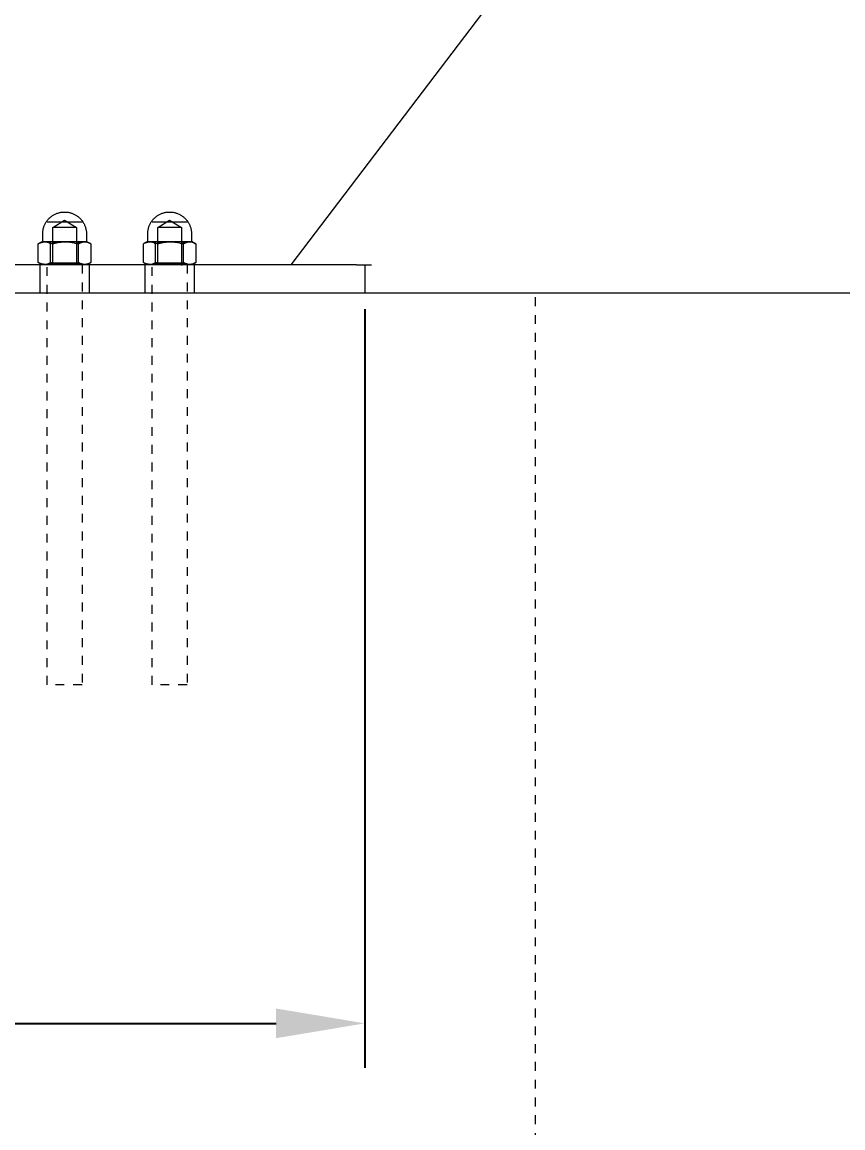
# Model space of a CAD drawing. Header units: inches. Extents: x -4 to 200, y 0 to 129.
# Drawn here: x 47.81 to 57.04, y 78.07 to 90.51 of the extents above; entities that cross this region are included whole.
import ezdxf

# ---------------------------------------------------------------- set-up
doc = ezdxf.new("R2010")
doc.units = ezdxf.units.IN
doc.linetypes.add('HIDDEN', pattern=[1.905, 1.27, -0.635])
for name, color, linetype, lineweight in [('ZANO_R', 7, 'Continuous', 0), ('ZANO_R_przerywana', 250, 'HIDDEN', 0), ('ZANO_W', 1, 'Continuous', 0)]:
    doc.layers.add(name, color=color, linetype=linetype, lineweight=lineweight)
doc.styles.get("Standard").update_dxf_attribs({"font": 'arial.ttf'})
doc.dimstyles.new('amerykanie', dxfattribs={"dimtxt": 50, "dimasz": 50, "dimexe": 0.5, "dimexo": 0.5, "dimgap": 1, "dimtad": 1, "dimdec": 0, "dimzin": 0, "dimlunit": 5, "dimtxsty": 'Standard', "dimcen": 0.09, "dimclrd": 1, "dimclre": 1, "dimclrt": 1, "dimazin": 0, "dimtfac": 1, "dimtdec": 0, "dimtmove": 0, "dimatfit": 3, "dimfxl": 1, "dimtzin": 0, "dimarcsym": 1})

# ---------------------------------------------------------------- blocks, each defined once
blk = doc.blocks.new('*D382')
at = {"layer": 'ZANO_W', "color": 1, "lineweight": -2}
for p, q in [((29.914, 87.279), (29.914, 78.747)), ((51.663, 87.279), (51.663, 78.747)), ((30.914, 79.247), (50.663, 79.247))]:
    blk.add_line(p, q, dxfattribs=at)
at = {"layer": 'ZANO_W', "color": 1}
for points in [[(30.914, 79.414), (30.914, 79.08), (29.914, 79.247)], [(50.663, 79.08), (50.663, 79.414), (51.663, 79.247)]]:
    blk.add_solid(points, dxfattribs=at)
at = {"layer": 'ZANO_W', "color": 1, "insert": (40.789, 80.588), "char_height": 1.625, "attachment_point": 5}
blk.add_mtext('21 3/4', dxfattribs=at)

msp = doc.modelspace()

# ---------------------------------------------------------------- linework, layer by layer
at = {"layer": 'ZANO_R'}
for p, q in [((67.43445, 109.608), (50.82976, 87.77894)), ((48.11062, 88.30033), (48.11666, 88.30617)), ((48.11666, 88.30617), (48.1229, 88.3118)), ((48.1229, 88.3118), (48.12932, 88.31722)), ((48.12932, 88.31722), (48.13593, 88.32241)), ((48.13593, 88.32241), (48.14271, 88.32737)), ((48.14271, 88.32737), (48.14966, 88.3321)), ((48.14966, 88.3321), (48.15676, 88.33659)), ((48.15676, 88.33659), (48.16402, 88.34083)), ((48.16402, 88.34083), (48.17141, 88.34482)), ((48.17141, 88.34482), (48.17894, 88.34856)), ((48.17894, 88.34856), (48.18659, 88.35204)), ((48.18659, 88.35204), (48.19435, 88.35526)), ((48.19435, 88.35526), (48.20222, 88.3582)), ((48.20222, 88.3582), (48.21019, 88.36088)), ((48.21019, 88.36088), (48.21824, 88.36329)), ((48.21824, 88.36329), (48.22637, 88.36542)), ((48.22637, 88.36542), (48.23456, 88.36727)), ((48.23456, 88.36727), (48.24282, 88.36884)), ((48.24282, 88.36884), (48.25112, 88.37012)), ((48.25112, 88.37012), (48.25947, 88.37112)), ((48.25947, 88.37112), (48.26784, 88.37184)), ((48.26784, 88.37184), (48.27623, 88.37227)), ((48.27623, 88.37227), (48.28463, 88.37241)), ((48.28463, 88.37241), (48.29304, 88.37227)), ((48.29304, 88.37227), (48.30143, 88.37184)), ((48.30143, 88.37184), (48.3098, 88.37112)), ((48.3098, 88.37112), (48.31815, 88.37012)), ((48.31815, 88.37012), (48.32645, 88.36884)), ((48.32645, 88.36884), (48.33471, 88.36727)), ((48.33471, 88.36727), (48.3429, 88.36542)), ((48.3429, 88.36542), (48.35103, 88.36329)), ((48.35103, 88.36329), (48.35908, 88.36088)), ((48.35908, 88.36088), (48.36705, 88.3582)), ((48.36705, 88.3582), (48.37492, 88.35526)), ((48.37492, 88.35526), (48.38268, 88.35204)), ((48.38268, 88.35204), (48.39033, 88.34856)), ((48.39033, 88.34856), (48.39786, 88.34482)), ((48.39786, 88.34482), (48.40525, 88.34083)), ((48.40525, 88.34083), (48.4125, 88.33659)), ((48.4125, 88.33659), (48.41961, 88.3321)), ((48.41961, 88.3321), (48.42656, 88.32737)), ((48.42656, 88.32737), (48.43334, 88.32241)), ((48.43334, 88.32241), (48.43995, 88.31722)), ((48.43995, 88.31722), (48.44637, 88.3118)), ((48.44637, 88.3118), (48.45261, 88.30617)), ((48.45261, 88.30617), (48.45865, 88.30033)), ((49.2919, 88.30033), (49.29794, 88.30617)), ((49.29794, 88.30617), (49.30418, 88.3118)), ((49.30418, 88.3118), (49.3106, 88.31722)), ((49.3106, 88.31722), (49.31721, 88.32241)), ((49.31721, 88.32241), (49.32399, 88.32737)), ((49.32399, 88.32737), (49.33094, 88.3321)), ((49.33094, 88.3321), (49.33804, 88.33659)), ((49.33804, 88.33659), (49.3453, 88.34083)), ((49.3453, 88.34083), (49.35269, 88.34482)), ((49.35269, 88.34482), (49.36022, 88.34856)), ((49.36022, 88.34856), (49.36787, 88.35204)), ((49.36787, 88.35204), (49.37563, 88.35526)), ((49.37563, 88.35526), (49.3835, 88.3582)), ((49.3835, 88.3582), (49.39147, 88.36088)), ((49.39147, 88.36088), (49.39952, 88.36329)), ((49.39952, 88.36329), (49.40765, 88.36542)), ((49.40765, 88.36542), (49.41584, 88.36727)), ((49.41584, 88.36727), (49.4241, 88.36884)), ((49.4241, 88.36884), (49.4324, 88.37012)), ((49.4324, 88.37012), (49.44075, 88.37112)), ((49.44075, 88.37112), (49.44912, 88.37184)), ((49.44912, 88.37184), (49.45751, 88.37227)), ((49.45751, 88.37227), (49.46591, 88.37241)), ((49.46591, 88.37241), (49.47432, 88.37227)), ((49.47432, 88.37227), (49.48271, 88.37184)), ((49.48271, 88.37184), (49.49108, 88.37112)), ((49.49108, 88.37112), (49.49943, 88.37012)), ((49.49943, 88.37012), (49.50773, 88.36884)), ((49.50773, 88.36884), (49.51598, 88.36727)), ((49.51598, 88.36727), (49.52418, 88.36542)), ((49.52418, 88.36542), (49.53231, 88.36329)), ((49.53231, 88.36329), (49.54036, 88.36088)), ((49.54036, 88.36088), (49.54833, 88.3582)), ((49.54833, 88.3582), (49.5562, 88.35526)), ((49.5562, 88.35526), (49.56396, 88.35204)), ((49.56396, 88.35204), (49.57161, 88.34856)), ((49.57161, 88.34856), (49.57914, 88.34482)), ((49.57914, 88.34482), (49.58653, 88.34083)), ((49.58653, 88.34083), (49.59378, 88.33659)), ((49.59378, 88.33659), (49.60089, 88.3321)), ((49.60089, 88.3321), (49.60784, 88.32737)), ((49.60784, 88.32737), (49.61462, 88.32241)), ((49.61462, 88.32241), (49.62123, 88.31722)), ((49.62123, 88.31722), (49.62765, 88.3118)), ((49.62765, 88.3118), (49.63389, 88.30617)), ((49.63389, 88.30617), (49.63993, 88.30033)), ((48.04368, 88.17638), (48.04553, 88.18458)), ((48.04553, 88.18458), (48.04766, 88.19271)), ((48.04766, 88.19271), (48.05007, 88.20076)), ((48.05007, 88.20076), (48.05274, 88.20873)), ((48.05274, 88.20873), (48.05569, 88.2166)), ((48.05569, 88.2166), (48.05891, 88.22436)), ((48.05891, 88.22436), (48.06239, 88.23201)), ((48.06239, 88.23201), (48.06613, 88.23954)), ((48.06613, 88.23954), (48.07012, 88.24693)), ((48.07012, 88.24693), (48.07436, 88.25418)), ((48.07436, 88.25418), (48.07885, 88.26129)), ((48.07885, 88.26129), (48.08358, 88.26824)), ((48.08358, 88.26824), (48.08854, 88.27502)), ((48.08776, 88.26106), (48.08775, 88.26106)), ((48.08775, 88.26106), (48.48148, 88.26106)), ((48.08779, 88.26106), (48.08776, 88.26106)), ((48.08854, 88.27502), (48.09373, 88.28162)), ((48.09373, 88.28162), (48.09915, 88.28805)), ((48.09915, 88.28805), (48.10478, 88.29429)), ((48.10478, 88.29429), (48.11062, 88.30033)), ((48.15076, 88.19916), (48.15076, 88.19916)), ((48.15076, 87.79932), (48.15076, 88.19916)), ((48.28998, 88.19916), (48.15076, 88.19916)), ((48.15083, 88.19921), (48.28463, 88.2796)), ((48.28463, 88.2796), (48.41843, 88.19921)), ((48.41851, 88.19916), (48.28998, 88.19916)), ((48.41851, 88.19916), (48.41851, 87.79932)), ((48.45865, 88.30033), (48.46449, 88.29429)), ((48.46449, 88.29429), (48.47012, 88.28805)), ((48.47012, 88.28805), (48.47554, 88.28162)), ((48.47554, 88.28162), (48.48073, 88.27502)), ((48.48073, 88.27502), (48.48569, 88.26824)), ((48.48569, 88.26824), (48.49042, 88.26129)), ((48.49042, 88.26129), (48.49491, 88.25418)), ((48.49491, 88.25418), (48.49915, 88.24693)), ((48.49915, 88.24693), (48.50314, 88.23954)), ((48.50314, 88.23954), (48.50688, 88.23201)), ((48.50688, 88.23201), (48.51036, 88.22436)), ((48.51036, 88.22436), (48.51358, 88.2166)), ((48.51358, 88.2166), (48.51652, 88.20873)), ((48.51652, 88.20873), (48.5192, 88.20076)), ((48.5192, 88.20076), (48.52161, 88.19271)), ((48.52161, 88.19271), (48.52374, 88.18458)), ((48.52374, 88.18458), (48.52559, 88.17638)), ((49.22496, 88.17638), (49.22681, 88.18458)), ((49.22681, 88.18458), (49.22894, 88.19271)), ((49.22894, 88.19271), (49.23135, 88.20076)), ((49.23135, 88.20076), (49.23402, 88.20873)), ((49.23402, 88.20873), (49.23697, 88.2166)), ((49.23697, 88.2166), (49.24019, 88.22436)), ((49.24019, 88.22436), (49.24367, 88.23201)), ((49.24367, 88.23201), (49.24741, 88.23954)), ((49.24741, 88.23954), (49.2514, 88.24693)), ((49.2514, 88.24693), (49.25564, 88.25418)), ((49.25564, 88.25418), (49.26013, 88.26129)), ((49.26013, 88.26129), (49.26486, 88.26824)), ((49.26486, 88.26824), (49.26982, 88.27502)), ((49.26904, 88.26106), (49.26903, 88.26106)), ((49.26903, 88.26106), (49.66276, 88.26106)), ((49.26907, 88.26106), (49.26904, 88.26106)), ((49.26982, 88.27502), (49.27501, 88.28162)), ((49.27501, 88.28162), (49.28043, 88.28805)), ((49.28043, 88.28805), (49.28606, 88.29429)), ((49.28606, 88.29429), (49.2919, 88.30033)), ((49.33204, 88.19916), (49.33204, 88.19916)), ((49.33204, 87.79932), (49.33204, 88.19916)), ((49.47126, 88.19916), (49.33204, 88.19916)), ((49.33211, 88.19921), (49.46591, 88.2796)), ((49.46591, 88.2796), (49.59971, 88.19921)), ((49.59979, 88.19916), (49.47126, 88.19916)), ((49.59979, 88.19916), (49.59979, 87.79932)), ((49.63993, 88.30033), (49.64577, 88.29429)), ((49.64577, 88.29429), (49.6514, 88.28805)), ((49.6514, 88.28805), (49.65682, 88.28162)), ((49.65682, 88.28162), (49.66201, 88.27502)), ((49.66201, 88.27502), (49.66697, 88.26824)), ((49.66697, 88.26824), (49.6717, 88.26129)), ((49.6717, 88.26129), (49.67619, 88.25418)), ((49.67619, 88.25418), (49.68043, 88.24693)), ((49.68043, 88.24693), (49.68442, 88.23954)), ((49.68442, 88.23954), (49.68816, 88.23201)), ((49.68816, 88.23201), (49.69164, 88.22436)), ((49.69164, 88.22436), (49.69486, 88.2166)), ((49.69486, 88.2166), (49.6978, 88.20873)), ((49.6978, 88.20873), (49.70048, 88.20076)), ((49.70048, 88.20076), (49.70289, 88.19271)), ((49.70289, 88.19271), (49.70502, 88.18458)), ((49.70502, 88.18458), (49.70687, 88.17638)), ((48.03853, 88.12631), (48.03868, 88.13472)), ((48.03853, 88.04244), (48.03853, 88.12631)), ((48.03868, 88.13472), (48.03911, 88.14311)), ((48.03911, 88.14311), (48.03982, 88.15148)), ((48.03982, 88.15148), (48.04083, 88.15982)), ((48.04083, 88.15982), (48.04211, 88.16813)), ((48.04211, 88.16813), (48.04368, 88.17638)), ((48.52559, 88.17638), (48.52716, 88.16813)), ((48.52716, 88.16813), (48.52844, 88.15982)), ((48.52844, 88.15982), (48.52944, 88.15148)), ((48.52944, 88.15148), (48.53016, 88.14311)), ((48.53016, 88.14311), (48.53059, 88.13472)), ((48.53059, 88.13472), (48.53073, 88.12631)), ((48.53073, 88.12631), (48.53073, 88.04244)), ((49.21981, 88.12631), (49.21996, 88.13472)), ((49.21981, 88.04244), (49.21981, 88.12631)), ((49.21996, 88.13472), (49.22039, 88.14311)), ((49.22039, 88.14311), (49.2211, 88.15148)), ((49.2211, 88.15148), (49.22211, 88.15982)), ((49.22211, 88.15982), (49.22339, 88.16813)), ((49.22339, 88.16813), (49.22496, 88.17638)), ((49.70687, 88.17638), (49.70844, 88.16813)), ((49.70844, 88.16813), (49.70972, 88.15982)), ((49.70972, 88.15982), (49.71072, 88.15148)), ((49.71072, 88.15148), (49.71144, 88.14311)), ((49.71144, 88.14311), (49.71187, 88.13472)), ((49.71187, 88.13472), (49.71201, 88.12631)), ((49.71201, 88.12631), (49.71201, 88.04244)), ((47.99553, 88.01857), (47.98933, 88.01486)), ((47.98933, 88.01486), (47.99415, 88.01759)), ((47.98933, 87.80463), (47.98933, 88.01486)), ((47.99415, 88.01759), (47.99905, 88.02016)), ((47.99553, 88.01857), (48.02869, 88.03772)), ((48.00149, 88.02201), (47.99776, 88.01984)), ((47.99905, 88.02016), (48.00404, 88.02256)), ((48.00528, 88.02405), (48.00149, 88.02201)), ((48.00404, 88.02256), (48.0091, 88.0248)), ((48.00915, 88.02595), (48.00528, 88.02405)), ((48.0091, 88.0248), (48.01424, 88.02686)), ((48.01308, 88.02772), (48.00915, 88.02595)), ((48.01707, 88.02936), (48.01308, 88.02772)), ((48.01424, 88.02686), (48.01944, 88.02876)), ((48.02111, 88.03085), (48.01707, 88.02936)), ((48.01944, 88.02876), (48.02471, 88.03047)), ((48.0252, 88.03221), (48.02111, 88.03085)), ((48.02471, 88.03047), (48.03002, 88.03201)), ((48.02934, 88.03342), (48.0252, 88.03221)), ((48.06599, 88.03772), (48.0287, 88.03772)), ((48.03351, 88.03449), (48.02934, 88.03342)), ((48.03002, 88.03201), (48.03539, 88.03337)), ((48.03772, 88.03542), (48.03351, 88.03449)), ((48.03429, 88.03778), (48.03445, 88.0378)), ((48.03445, 88.0378), (48.03461, 88.03782)), ((48.03461, 88.03782), (48.03476, 88.03785)), ((48.03476, 88.03785), (48.03492, 88.03788)), ((48.03492, 88.03788), (48.03508, 88.03792)), ((48.03508, 88.03792), (48.03523, 88.03796)), ((48.03523, 88.03796), (48.03539, 88.03801)), ((48.03539, 88.03801), (48.03554, 88.03807)), ((48.03539, 88.03337), (48.0408, 88.03456)), ((48.03554, 88.03807), (48.03569, 88.03813)), ((48.03569, 88.03813), (48.03584, 88.03819)), ((48.03584, 88.03819), (48.03598, 88.03826)), ((48.03598, 88.03826), (48.03612, 88.03834)), ((48.03612, 88.03834), (48.03626, 88.03842)), ((48.03626, 88.03842), (48.0364, 88.0385)), ((48.0364, 88.0385), (48.03653, 88.03859)), ((48.03653, 88.03859), (48.03666, 88.03869)), ((48.03666, 88.03869), (48.03679, 88.03879)), ((48.03679, 88.03879), (48.03692, 88.03889)), ((48.03692, 88.03889), (48.03704, 88.039)), ((48.03704, 88.039), (48.03715, 88.03911)), ((48.03715, 88.03911), (48.03727, 88.03922)), ((48.03727, 88.03922), (48.03737, 88.03934)), ((48.03737, 88.03934), (48.03748, 88.03946)), ((48.03748, 88.03946), (48.03758, 88.03959)), ((48.03758, 88.03959), (48.03767, 88.03972)), ((48.03767, 88.03972), (48.03777, 88.03985)), ((48.04196, 88.0362), (48.03772, 88.03542)), ((48.03777, 88.03985), (48.03785, 88.03999)), ((48.03785, 88.03999), (48.03793, 88.04013)), ((48.03793, 88.04013), (48.03801, 88.04027)), ((48.03801, 88.04027), (48.03808, 88.04042)), ((48.03808, 88.04042), (48.03815, 88.04056)), ((48.03815, 88.04056), (48.03821, 88.04071)), ((48.03821, 88.04071), (48.03827, 88.04086)), ((48.03827, 88.04086), (48.03832, 88.04101)), ((48.03832, 88.04101), (48.03836, 88.04117)), ((48.03836, 88.04117), (48.0384, 88.04133)), ((48.0384, 88.04133), (48.03844, 88.04148)), ((48.03844, 88.04148), (48.03847, 88.04164)), ((48.03847, 88.04164), (48.03849, 88.0418)), ((48.03849, 88.0418), (48.03851, 88.04196)), ((48.03851, 88.04196), (48.03853, 88.04212)), ((48.03853, 88.04228), (48.03853, 88.04244)), ((48.03853, 88.04212), (48.03853, 88.04228)), ((48.0408, 88.03456), (48.04624, 88.03556)), ((48.04622, 88.03684), (48.04196, 88.0362)), ((48.05051, 88.03732), (48.04622, 88.03684)), ((48.04624, 88.03556), (48.05172, 88.03637)), ((48.0548, 88.03766), (48.05051, 88.03732)), ((48.05172, 88.03637), (48.05722, 88.03701)), ((48.05722, 88.03701), (48.06274, 88.03745)), ((48.06243, 88.03762), (48.06064, 88.03768)), ((48.06274, 88.03745), (48.06827, 88.03772)), ((48.06775, 88.03709), (48.06323, 88.03758)), ((48.07225, 88.03645), (48.06775, 88.03709)), ((48.06827, 88.03772), (48.0738, 88.03745)), ((48.28908, 88.03772), (48.07034, 88.03772)), ((48.07673, 88.03565), (48.07225, 88.03645)), ((48.0738, 88.03745), (48.07931, 88.037)), ((48.08117, 88.03471), (48.07673, 88.03565)), ((48.07931, 88.037), (48.08481, 88.03637)), ((48.08559, 88.03362), (48.08117, 88.03471)), ((48.08481, 88.03637), (48.09029, 88.03555)), ((48.08996, 88.03238), (48.08559, 88.03362)), ((48.09429, 88.031), (48.08996, 88.03238)), ((48.09029, 88.03555), (48.09574, 88.03456)), ((48.09857, 88.02946), (48.09429, 88.031)), ((48.09574, 88.03456), (48.10114, 88.03337)), ((48.1028, 88.02779), (48.09857, 88.02946)), ((48.10114, 88.03337), (48.10651, 88.03201)), ((48.10697, 88.02598), (48.1028, 88.02779)), ((48.10651, 88.03201), (48.11183, 88.03047)), ((48.11107, 88.02402), (48.10697, 88.02598)), ((48.11511, 88.02193), (48.11107, 88.02402)), ((48.11183, 88.03047), (48.11709, 88.02876)), ((48.11907, 88.0197), (48.11511, 88.02193)), ((48.11709, 88.02876), (48.12229, 88.02686)), ((48.12296, 88.01735), (48.11907, 88.0197)), ((48.12229, 88.02686), (48.12743, 88.0248)), ((48.12676, 88.01486), (48.12296, 88.01735)), ((48.14414, 88.01982), (48.12676, 88.01486)), ((48.12676, 87.80463), (48.12676, 88.01486)), ((48.12743, 88.0248), (48.1325, 88.02256)), ((48.1325, 88.02256), (48.13748, 88.02016)), ((48.13748, 88.02016), (48.14239, 88.01759)), ((48.14239, 88.01759), (48.1472, 88.01486)), ((48.16167, 88.02419), (48.14414, 88.01982)), ((48.1472, 88.01486), (48.16321, 88.01946)), ((48.1472, 88.01486), (48.1472, 87.80463)), ((48.17934, 88.02796), (48.16167, 88.02419)), ((48.16321, 88.01946), (48.17935, 88.02356)), ((48.19713, 88.03112), (48.17934, 88.02796)), ((48.17935, 88.02356), (48.19562, 88.02715)), ((48.19562, 88.02715), (48.21199, 88.03022)), ((48.21502, 88.03368), (48.19713, 88.03112)), ((48.21199, 88.03022), (48.22845, 88.03276)), ((48.23299, 88.03563), (48.21502, 88.03368)), ((48.22845, 88.03276), (48.24499, 88.03479)), ((48.25101, 88.03696), (48.23299, 88.03563)), ((48.24499, 88.03479), (48.26157, 88.03629)), ((48.26906, 88.03769), (48.25101, 88.03696)), ((48.26157, 88.03629), (48.2782, 88.03727)), ((48.2782, 88.03727), (48.29485, 88.03772)), ((48.2838, 88.03762), (48.27873, 88.0377)), ((48.30283, 88.03668), (48.2855, 88.03758)), ((48.29485, 88.03772), (48.3115, 88.03727)), ((48.50918, 88.03772), (48.29869, 88.03772)), ((48.32012, 88.03522), (48.30283, 88.03668)), ((48.3115, 88.03727), (48.32813, 88.03629)), ((48.33736, 88.03321), (48.32012, 88.03522)), ((48.32813, 88.03629), (48.34472, 88.03479)), ((48.35452, 88.03064), (48.33736, 88.03321)), ((48.34472, 88.03479), (48.36125, 88.03276)), ((48.37159, 88.02751), (48.35452, 88.03064)), ((48.36125, 88.03276), (48.37771, 88.03021)), ((48.38855, 88.02384), (48.37159, 88.02751)), ((48.37771, 88.03021), (48.39409, 88.02714)), ((48.40538, 88.01962), (48.38855, 88.02384)), ((48.39409, 88.02714), (48.41035, 88.02356)), ((48.42207, 88.01486), (48.40538, 88.01962)), ((48.41035, 88.02356), (48.4265, 88.01946)), ((48.4271, 88.0177), (48.42207, 88.01486)), ((48.42207, 87.80463), (48.42207, 88.01486)), ((48.4265, 88.01946), (48.4425, 88.01486)), ((48.43224, 88.02037), (48.4271, 88.0177)), ((48.43746, 88.02285), (48.43224, 88.02037)), ((48.44276, 88.02516), (48.43746, 88.02285)), ((48.4425, 88.01486), (48.4461, 88.01724)), ((48.4425, 87.80463), (48.4425, 88.01486)), ((48.44814, 88.02728), (48.44276, 88.02516)), ((48.4461, 88.01724), (48.44978, 88.01951)), ((48.45359, 88.02921), (48.44814, 88.02728)), ((48.44978, 88.01951), (48.45352, 88.02165)), ((48.45352, 88.02165), (48.45734, 88.02367)), ((48.45911, 88.03095), (48.45359, 88.02921)), ((48.45734, 88.02367), (48.46122, 88.02556)), ((48.46468, 88.03251), (48.45911, 88.03095)), ((48.46122, 88.02556), (48.46516, 88.02732)), ((48.4703, 88.03386), (48.46468, 88.03251)), ((48.46516, 88.02732), (48.46916, 88.02895)), ((48.46916, 88.02895), (48.4732, 88.03045)), ((48.47597, 88.03503), (48.4703, 88.03386)), ((48.4732, 88.03045), (48.4773, 88.03181)), ((48.48167, 88.03599), (48.47597, 88.03503)), ((48.4773, 88.03181), (48.48144, 88.03304)), ((48.48144, 88.03304), (48.48561, 88.03413)), ((48.4874, 88.03676), (48.48167, 88.03599)), ((48.48561, 88.03413), (48.48982, 88.03508)), ((48.49316, 88.03733), (48.4874, 88.03676)), ((48.48982, 88.03508), (48.49406, 88.03589)), ((48.49893, 88.0377), (48.49316, 88.03733)), ((48.49406, 88.03589), (48.49833, 88.03656)), ((48.49833, 88.03656), (48.50261, 88.03709)), ((48.50261, 88.03709), (48.50691, 88.03747)), ((48.50604, 88.03762), (48.50328, 88.0377)), ((48.51275, 88.03703), (48.50684, 88.03758)), ((48.50691, 88.03747), (48.51122, 88.03772)), ((48.51122, 88.03772), (48.51553, 88.03747)), ((48.51864, 88.03628), (48.51275, 88.03703)), ((48.53354, 88.03772), (48.51298, 88.03772)), ((48.51553, 88.03747), (48.51983, 88.03709)), ((48.5245, 88.03532), (48.51864, 88.03628)), ((48.51983, 88.03709), (48.52411, 88.03656)), ((48.52411, 88.03656), (48.52838, 88.03589)), ((48.53033, 88.03416), (48.5245, 88.03532)), ((48.52838, 88.03589), (48.53262, 88.03508)), ((48.53611, 88.0328), (48.53033, 88.03416)), ((48.53073, 88.04244), (48.53074, 88.04228)), ((48.53074, 88.04228), (48.53075, 88.04211)), ((48.53075, 88.04211), (48.53076, 88.04195)), ((48.53076, 88.04195), (48.53078, 88.04179)), ((48.53078, 88.04179), (48.53081, 88.04162)), ((48.53081, 88.04162), (48.53084, 88.04146)), ((48.53084, 88.04146), (48.53087, 88.0413)), ((48.53087, 88.0413), (48.53092, 88.04114)), ((48.53092, 88.04114), (48.53097, 88.04098)), ((48.53097, 88.04098), (48.53102, 88.04083)), ((48.53102, 88.04083), (48.53108, 88.04067)), ((48.53108, 88.04067), (48.53114, 88.04052)), ((48.53114, 88.04052), (48.53121, 88.04037)), ((48.53121, 88.04037), (48.53129, 88.04023)), ((48.53129, 88.04023), (48.53137, 88.04008)), ((48.53137, 88.04008), (48.53145, 88.03994)), ((48.53145, 88.03994), (48.53154, 88.0398)), ((48.53154, 88.0398), (48.53164, 88.03967)), ((48.53164, 88.03967), (48.53173, 88.03954)), ((48.53173, 88.03954), (48.53184, 88.03941)), ((48.53184, 88.03941), (48.53195, 88.03928)), ((48.53195, 88.03928), (48.53206, 88.03916)), ((48.53206, 88.03916), (48.53218, 88.03905)), ((48.53218, 88.03905), (48.5323, 88.03893)), ((48.5323, 88.03893), (48.53242, 88.03883)), ((48.53242, 88.03883), (48.53255, 88.03872)), ((48.53255, 88.03872), (48.53268, 88.03862)), ((48.53262, 88.03508), (48.53683, 88.03413)), ((48.53268, 88.03862), (48.53281, 88.03853)), ((48.53281, 88.03853), (48.53295, 88.03844)), ((48.53295, 88.03844), (48.53309, 88.03835)), ((48.53309, 88.03835), (48.53324, 88.03827)), ((48.53324, 88.03827), (48.53339, 88.0382)), ((48.53339, 88.0382), (48.53353, 88.03813)), ((48.53353, 88.03813), (48.53369, 88.03806)), ((48.53889, 88.03772), (48.53354, 88.03772)), ((48.53369, 88.03806), (48.53384, 88.038)), ((48.53384, 88.038), (48.534, 88.03795)), ((48.534, 88.03795), (48.53415, 88.0379)), ((48.53415, 88.0379), (48.53431, 88.03786)), ((48.53431, 88.03786), (48.53447, 88.03782)), ((48.53447, 88.03782), (48.53464, 88.03779)), ((48.53464, 88.03779), (48.5348, 88.03776)), ((48.54184, 88.03123), (48.53611, 88.0328)), ((48.53683, 88.03413), (48.541, 88.03304)), ((48.5402, 88.03772), (48.53889, 88.03772)), ((48.54051, 88.03772), (48.5402, 88.03772)), ((48.54057, 88.03772), (48.54051, 88.03772)), ((48.54057, 88.03772), (48.54058, 88.03772)), ((48.54058, 88.03772), (48.54057, 88.03772)), ((48.54058, 88.03772), (48.57152, 88.01986)), ((48.54058, 88.03772), (48.54058, 88.03772)), ((48.54058, 88.03772), (48.54058, 88.03772)), ((48.541, 88.03304), (48.54514, 88.03181)), ((48.54751, 88.02947), (48.54184, 88.03123)), ((48.54514, 88.03181), (48.54924, 88.03045)), ((48.55311, 88.02751), (48.54751, 88.02947)), ((48.54924, 88.03045), (48.55329, 88.02895)), ((48.55865, 88.02536), (48.55311, 88.02751)), ((48.55329, 88.02895), (48.55728, 88.02732)), ((48.55728, 88.02732), (48.56122, 88.02556)), ((48.5641, 88.02301), (48.55865, 88.02536)), ((48.56122, 88.02556), (48.5651, 88.02367)), ((48.56948, 88.02048), (48.5641, 88.02301)), ((48.5651, 88.02367), (48.56892, 88.02165)), ((48.56892, 88.02165), (48.57267, 88.01951)), ((48.57476, 88.01776), (48.56948, 88.02048)), ((48.57267, 88.01951), (48.57634, 88.01724)), ((48.57994, 88.01486), (48.57476, 88.01776)), ((48.57634, 88.01724), (48.57994, 88.01486)), ((48.57994, 88.01486), (48.57994, 87.80463)), ((49.17681, 88.01857), (49.17061, 88.01486)), ((49.17061, 88.01486), (49.17543, 88.01759)), ((49.17061, 87.80463), (49.17061, 88.01486)), ((49.17543, 88.01759), (49.18033, 88.02016)), ((49.17681, 88.01857), (49.20997, 88.03772)), ((49.18277, 88.02201), (49.17904, 88.01984)), ((49.18033, 88.02016), (49.18532, 88.02256)), ((49.18656, 88.02405), (49.18277, 88.02201)), ((49.18532, 88.02256), (49.19038, 88.0248)), ((49.19043, 88.02595), (49.18656, 88.02405)), ((49.19038, 88.0248), (49.19552, 88.02686)), ((49.19436, 88.02772), (49.19043, 88.02595)), ((49.19835, 88.02936), (49.19436, 88.02772)), ((49.19552, 88.02686), (49.20072, 88.02876)), ((49.20239, 88.03085), (49.19835, 88.02936)), ((49.20072, 88.02876), (49.20598, 88.03047)), ((49.20648, 88.03221), (49.20239, 88.03085)), ((49.20598, 88.03047), (49.2113, 88.03201)), ((49.21062, 88.03342), (49.20648, 88.03221)), ((49.24727, 88.03772), (49.20998, 88.03772)), ((49.21479, 88.03449), (49.21062, 88.03342)), ((49.2113, 88.03201), (49.21667, 88.03337)), ((49.219, 88.03542), (49.21479, 88.03449)), ((49.2154, 88.03777), (49.21556, 88.03778)), ((49.21556, 88.03778), (49.21572, 88.03779)), ((49.21572, 88.03779), (49.21588, 88.03782)), ((49.21588, 88.03782), (49.21604, 88.03784)), ((49.21604, 88.03784), (49.21619, 88.03788)), ((49.21619, 88.03788), (49.21635, 88.03792)), ((49.21635, 88.03792), (49.21651, 88.03796)), ((49.21651, 88.03796), (49.21666, 88.03801)), ((49.21666, 88.03801), (49.21681, 88.03806)), ((49.21667, 88.03337), (49.22208, 88.03456)), ((49.21681, 88.03806), (49.21696, 88.03812)), ((49.21696, 88.03812), (49.21711, 88.03819)), ((49.21711, 88.03819), (49.21725, 88.03826)), ((49.21725, 88.03826), (49.2174, 88.03834)), ((49.2174, 88.03834), (49.21754, 88.03842)), ((49.21754, 88.03842), (49.21767, 88.0385)), ((49.21767, 88.0385), (49.21781, 88.03859)), ((49.21781, 88.03859), (49.21794, 88.03868)), ((49.21794, 88.03868), (49.21807, 88.03878)), ((49.21807, 88.03878), (49.21819, 88.03889)), ((49.21819, 88.03889), (49.21831, 88.03899)), ((49.21831, 88.03899), (49.21843, 88.0391)), ((49.21843, 88.0391), (49.21854, 88.03922)), ((49.21854, 88.03922), (49.21865, 88.03934)), ((49.21865, 88.03934), (49.21875, 88.03946)), ((49.21875, 88.03946), (49.21886, 88.03959)), ((49.21886, 88.03959), (49.21895, 88.03972)), ((49.21895, 88.03972), (49.21904, 88.03985)), ((49.22324, 88.0362), (49.219, 88.03542)), ((49.21904, 88.03985), (49.21913, 88.03999)), ((49.21913, 88.03999), (49.21921, 88.04013)), ((49.21921, 88.04013), (49.21929, 88.04027)), ((49.21929, 88.04027), (49.21936, 88.04041)), ((49.21936, 88.04041), (49.21943, 88.04056)), ((49.21943, 88.04056), (49.21949, 88.04071)), ((49.21949, 88.04071), (49.21955, 88.04086)), ((49.21955, 88.04086), (49.2196, 88.04101)), ((49.2196, 88.04101), (49.21964, 88.04117)), ((49.21964, 88.04117), (49.21968, 88.04132)), ((49.21968, 88.04132), (49.21972, 88.04148)), ((49.21972, 88.04148), (49.21975, 88.04164)), ((49.21975, 88.04164), (49.21977, 88.0418)), ((49.21977, 88.0418), (49.21979, 88.04196)), ((49.21979, 88.04196), (49.2198, 88.04212)), ((49.2198, 88.04212), (49.21981, 88.04228)), ((49.21981, 88.04228), (49.21981, 88.04244)), ((49.22208, 88.03456), (49.22752, 88.03556)), ((49.2275, 88.03684), (49.22324, 88.0362)), ((49.23179, 88.03732), (49.2275, 88.03684)), ((49.22752, 88.03556), (49.233, 88.03637)), ((49.23608, 88.03766), (49.23179, 88.03732)), ((49.233, 88.03637), (49.2385, 88.03701)), ((49.2385, 88.03701), (49.24402, 88.03745)), ((49.24371, 88.03762), (49.24192, 88.03768)), ((49.24402, 88.03745), (49.24955, 88.03772)), ((49.24903, 88.03709), (49.24451, 88.03758)), ((49.25353, 88.03645), (49.24903, 88.03709)), ((49.24955, 88.03772), (49.25508, 88.03745)), ((49.47036, 88.03772), (49.25162, 88.03772)), ((49.25801, 88.03565), (49.25353, 88.03645)), ((49.25508, 88.03745), (49.26059, 88.037)), ((49.26245, 88.03471), (49.25801, 88.03565)), ((49.26059, 88.037), (49.26609, 88.03637)), ((49.26687, 88.03362), (49.26245, 88.03471)), ((49.26609, 88.03637), (49.27157, 88.03555)), ((49.27124, 88.03238), (49.26687, 88.03362)), ((49.27557, 88.031), (49.27124, 88.03238)), ((49.27157, 88.03555), (49.27701, 88.03456)), ((49.27985, 88.02946), (49.27557, 88.031)), ((49.27701, 88.03456), (49.28242, 88.03337)), ((49.28408, 88.02779), (49.27985, 88.02946)), ((49.28242, 88.03337), (49.28779, 88.03201)), ((49.28825, 88.02598), (49.28408, 88.02779)), ((49.28779, 88.03201), (49.29311, 88.03047)), ((49.29235, 88.02402), (49.28825, 88.02598)), ((49.29639, 88.02193), (49.29235, 88.02402)), ((49.29311, 88.03047), (49.29837, 88.02876)), ((49.30035, 88.0197), (49.29639, 88.02193)), ((49.29837, 88.02876), (49.30357, 88.02686)), ((49.30424, 88.01735), (49.30035, 88.0197)), ((49.30357, 88.02686), (49.30871, 88.0248)), ((49.30804, 88.01486), (49.30424, 88.01735)), ((49.32542, 88.01982), (49.30804, 88.01486)), ((49.30804, 87.80463), (49.30804, 88.01486)), ((49.30871, 88.0248), (49.31378, 88.02256)), ((49.31378, 88.02256), (49.31876, 88.02016)), ((49.31876, 88.02016), (49.32367, 88.01759)), ((49.32367, 88.01759), (49.32848, 88.01486)), ((49.34295, 88.02419), (49.32542, 88.01982)), ((49.32848, 88.01486), (49.34449, 88.01946)), ((49.32848, 88.01486), (49.32848, 87.80463)), ((49.36062, 88.02796), (49.34295, 88.02419)), ((49.34449, 88.01946), (49.36063, 88.02356)), ((49.37841, 88.03112), (49.36062, 88.02796)), ((49.36063, 88.02356), (49.3769, 88.02715)), ((49.3769, 88.02715), (49.39327, 88.03022)), ((49.3963, 88.03368), (49.37841, 88.03112)), ((49.39327, 88.03022), (49.40973, 88.03276)), ((49.41427, 88.03563), (49.3963, 88.03368)), ((49.40973, 88.03276), (49.42627, 88.03479)), ((49.43229, 88.03696), (49.41427, 88.03563)), ((49.42627, 88.03479), (49.44285, 88.03629)), ((49.45034, 88.03769), (49.43229, 88.03696)), ((49.44285, 88.03629), (49.45948, 88.03727)), ((49.45948, 88.03727), (49.47613, 88.03772)), ((49.46508, 88.03762), (49.46001, 88.0377)), ((49.48411, 88.03668), (49.46678, 88.03758)), ((49.47613, 88.03772), (49.49278, 88.03727)), ((49.69046, 88.03772), (49.47997, 88.03772)), ((49.5014, 88.03522), (49.48411, 88.03668)), ((49.49278, 88.03727), (49.50941, 88.03629)), ((49.51864, 88.03321), (49.5014, 88.03522)), ((49.50941, 88.03629), (49.526, 88.03479)), ((49.5358, 88.03064), (49.51864, 88.03321)), ((49.526, 88.03479), (49.54253, 88.03276)), ((49.55287, 88.02751), (49.5358, 88.03064)), ((49.54253, 88.03276), (49.55899, 88.03021)), ((49.56983, 88.02384), (49.55287, 88.02751)), ((49.55899, 88.03021), (49.57537, 88.02714)), ((49.58666, 88.01962), (49.56983, 88.02384)), ((49.57537, 88.02714), (49.59163, 88.02356)), ((49.60335, 88.01486), (49.58666, 88.01962)), ((49.59163, 88.02356), (49.60778, 88.01946)), ((49.60838, 88.0177), (49.60335, 88.01486)), ((49.60335, 87.80463), (49.60335, 88.01486)), ((49.60778, 88.01946), (49.62378, 88.01486)), ((49.61352, 88.02037), (49.60838, 88.0177)), ((49.61874, 88.02285), (49.61352, 88.02037)), ((49.62404, 88.02516), (49.61874, 88.02285)), ((49.62378, 88.01486), (49.62738, 88.01724)), ((49.62378, 87.80463), (49.62378, 88.01486)), ((49.62942, 88.02728), (49.62404, 88.02516)), ((49.62738, 88.01724), (49.63106, 88.01951)), ((49.63487, 88.02921), (49.62942, 88.02728)), ((49.63106, 88.01951), (49.6348, 88.02165)), ((49.6348, 88.02165), (49.63862, 88.02367)), ((49.64039, 88.03095), (49.63487, 88.02921)), ((49.63862, 88.02367), (49.6425, 88.02556)), ((49.64596, 88.03251), (49.64039, 88.03095)), ((49.6425, 88.02556), (49.64644, 88.02732)), ((49.65158, 88.03386), (49.64596, 88.03251)), ((49.64644, 88.02732), (49.65044, 88.02895)), ((49.65044, 88.02895), (49.65448, 88.03045)), ((49.65725, 88.03503), (49.65158, 88.03386)), ((49.65448, 88.03045), (49.65858, 88.03181)), ((49.66295, 88.03599), (49.65725, 88.03503)), ((49.65858, 88.03181), (49.66272, 88.03304)), ((49.66272, 88.03304), (49.66689, 88.03413)), ((49.66868, 88.03676), (49.66295, 88.03599)), ((49.66689, 88.03413), (49.6711, 88.03508)), ((49.67444, 88.03733), (49.66868, 88.03676)), ((49.6711, 88.03508), (49.67534, 88.03589)), ((49.68021, 88.0377), (49.67444, 88.03733)), ((49.67534, 88.03589), (49.67961, 88.03656)), ((49.67961, 88.03656), (49.68389, 88.03709)), ((49.68389, 88.03709), (49.68819, 88.03747)), ((49.68732, 88.03762), (49.68456, 88.0377)), ((49.69403, 88.03703), (49.68812, 88.03758)), ((49.68819, 88.03747), (49.6925, 88.03772)), ((49.6925, 88.03772), (49.69681, 88.03747)), ((49.69992, 88.03628), (49.69403, 88.03703)), ((49.71482, 88.03772), (49.69426, 88.03772)), ((49.69681, 88.03747), (49.70111, 88.03709)), ((49.70578, 88.03532), (49.69992, 88.03628)), ((49.70111, 88.03709), (49.70539, 88.03656)), ((49.70539, 88.03656), (49.70966, 88.03589)), ((49.71161, 88.03416), (49.70578, 88.03532)), ((49.70966, 88.03589), (49.7139, 88.03508)), ((49.71739, 88.0328), (49.71161, 88.03416)), ((49.71201, 88.04244), (49.71202, 88.04228)), ((49.71202, 88.04228), (49.71202, 88.04212)), ((49.71202, 88.04212), (49.71204, 88.04196)), ((49.71204, 88.04196), (49.71206, 88.0418)), ((49.71206, 88.0418), (49.71208, 88.04164)), ((49.71208, 88.04164), (49.71211, 88.04148)), ((49.71211, 88.04148), (49.71214, 88.04133)), ((49.71214, 88.04133), (49.71219, 88.04117)), ((49.71219, 88.04117), (49.71223, 88.04101)), ((49.71223, 88.04101), (49.71228, 88.04086)), ((49.71228, 88.04086), (49.71234, 88.04071)), ((49.71234, 88.04071), (49.7124, 88.04056)), ((49.7124, 88.04056), (49.71247, 88.04042)), ((49.71247, 88.04042), (49.71254, 88.04027)), ((49.71254, 88.04027), (49.71262, 88.04013)), ((49.71262, 88.04013), (49.7127, 88.03999)), ((49.7127, 88.03999), (49.71278, 88.03985)), ((49.71278, 88.03985), (49.71287, 88.03972)), ((49.71287, 88.03972), (49.71297, 88.03959)), ((49.71297, 88.03959), (49.71307, 88.03946)), ((49.71307, 88.03946), (49.71317, 88.03934)), ((49.71317, 88.03934), (49.71328, 88.03922)), ((49.71328, 88.03922), (49.7134, 88.03911)), ((49.7134, 88.03911), (49.71351, 88.039)), ((49.71351, 88.039), (49.71363, 88.03889)), ((49.71363, 88.03889), (49.71376, 88.03879)), ((49.71376, 88.03879), (49.71388, 88.03869)), ((49.71388, 88.03869), (49.71402, 88.03859)), ((49.7139, 88.03508), (49.71811, 88.03413)), ((49.71402, 88.03859), (49.71415, 88.0385)), ((49.71415, 88.0385), (49.71429, 88.03842)), ((49.71429, 88.03842), (49.71443, 88.03834)), ((49.71443, 88.03834), (49.71457, 88.03826)), ((49.71457, 88.03826), (49.71471, 88.03819)), ((49.71471, 88.03819), (49.71486, 88.03813)), ((49.72017, 88.03772), (49.71482, 88.03772)), ((49.71486, 88.03813), (49.71501, 88.03807)), ((49.71501, 88.03807), (49.71516, 88.03801)), ((49.71516, 88.03801), (49.71532, 88.03796)), ((49.71532, 88.03796), (49.71547, 88.03792)), ((49.71547, 88.03792), (49.71563, 88.03788)), ((49.71563, 88.03788), (49.71578, 88.03785)), ((49.71578, 88.03785), (49.71594, 88.03782)), ((49.71594, 88.03782), (49.7161, 88.0378)), ((49.7161, 88.0378), (49.71626, 88.03778)), ((49.72312, 88.03123), (49.71739, 88.0328)), ((49.71811, 88.03413), (49.72228, 88.03304)), ((49.72148, 88.03772), (49.72017, 88.03772)), ((49.72179, 88.03772), (49.72148, 88.03772)), ((49.72185, 88.03772), (49.72179, 88.03772)), ((49.72185, 88.03772), (49.72186, 88.03772)), ((49.72186, 88.03772), (49.72185, 88.03772)), ((49.72186, 88.03772), (49.7528, 88.01986)), ((49.72186, 88.03772), (49.72186, 88.03772)), ((49.72186, 88.03772), (49.72186, 88.03772)), ((49.72228, 88.03304), (49.72642, 88.03181)), ((49.72879, 88.02947), (49.72312, 88.03123)), ((49.72642, 88.03181), (49.73052, 88.03045)), ((49.73439, 88.02751), (49.72879, 88.02947)), ((49.73052, 88.03045), (49.73457, 88.02895)), ((49.73993, 88.02536), (49.73439, 88.02751)), ((49.73457, 88.02895), (49.73856, 88.02732)), ((49.73856, 88.02732), (49.7425, 88.02556)), ((49.74538, 88.02301), (49.73993, 88.02536)), ((49.7425, 88.02556), (49.74638, 88.02367)), ((49.75076, 88.02048), (49.74538, 88.02301)), ((49.74638, 88.02367), (49.7502, 88.02165)), ((49.7502, 88.02165), (49.75395, 88.01951)), ((49.75604, 88.01776), (49.75076, 88.02048)), ((49.75395, 88.01951), (49.75762, 88.01724)), ((49.76122, 88.01486), (49.75604, 88.01776)), ((49.75762, 88.01724), (49.76122, 88.01486)), ((49.76122, 88.01486), (49.76122, 87.80463)), ((47.98933, 87.80463), (47.99553, 87.80092)), ((47.99415, 87.8019), (47.98933, 87.80463)), ((48.12296, 87.80215), (48.12676, 87.80463)), ((48.12676, 87.80463), (48.14399, 87.79972)), ((48.1472, 87.80463), (48.14239, 87.8019)), ((48.1472, 87.80463), (48.16321, 87.80003)), ((48.40538, 87.79987), (48.42207, 87.80463)), ((48.42207, 87.80463), (48.4271, 87.80179)), ((48.4265, 87.80003), (48.4425, 87.80463)), ((48.4461, 87.80225), (48.4425, 87.80463)), ((48.57476, 87.80173), (48.57994, 87.80463)), ((48.57994, 87.80463), (48.5762, 87.80217)), ((49.17061, 87.80463), (49.17681, 87.80092)), ((49.17543, 87.8019), (49.17061, 87.80463)), ((49.30424, 87.80215), (49.30804, 87.80463)), ((49.30804, 87.80463), (49.32527, 87.79972)), ((49.32848, 87.80463), (49.32367, 87.8019)), ((49.32848, 87.80463), (49.34449, 87.80003)), ((49.58666, 87.79987), (49.60335, 87.80463)), ((49.60335, 87.80463), (49.60838, 87.80179)), ((49.60778, 87.80003), (49.62378, 87.80463)), ((49.62738, 87.80225), (49.62378, 87.80463)), ((49.75604, 87.80173), (49.76122, 87.80463)), ((49.76122, 87.80463), (49.75748, 87.80217)), ((49.58395, 87.77894), (44.29913, 87.77894)), ((47.99905, 87.79933), (47.99415, 87.8019)), ((48.02869, 87.78177), (47.99553, 87.80092)), ((47.99778, 87.79964), (48.00134, 87.79756)), ((48.00404, 87.79693), (47.99905, 87.79933)), ((48.00134, 87.79756), (48.00496, 87.7956)), ((48.0091, 87.79469), (48.00404, 87.79693)), ((48.00496, 87.7956), (48.00865, 87.79376)), ((48.00865, 87.79376), (48.0124, 87.79205)), ((48.009, 87.46393), (48.009, 87.77894)), ((48.01424, 87.79263), (48.0091, 87.79469)), ((48.0124, 87.79205), (48.0162, 87.79046)), ((48.01944, 87.79074), (48.01424, 87.79263)), ((48.0162, 87.79046), (48.02005, 87.789)), ((48.02471, 87.78902), (48.01944, 87.79074)), ((48.02005, 87.789), (48.02395, 87.78767)), ((48.02395, 87.78767), (48.02789, 87.78646)), ((48.03002, 87.78748), (48.02471, 87.78902)), ((48.02789, 87.78646), (48.03187, 87.78539)), ((48.06599, 87.78177), (48.0287, 87.78177)), ((48.03539, 87.78612), (48.03002, 87.78748)), ((48.03187, 87.78539), (48.03588, 87.78446)), ((48.0408, 87.78494), (48.03539, 87.78612)), ((48.03588, 87.78446), (48.03992, 87.78365)), ((48.03992, 87.78365), (48.04399, 87.78298)), ((48.04624, 87.78394), (48.0408, 87.78494)), ((48.04399, 87.78298), (48.04808, 87.78245)), ((48.05172, 87.78312), (48.04624, 87.78394)), ((48.04808, 87.78245), (48.05218, 87.78205)), ((48.05722, 87.78249), (48.05172, 87.78312)), ((48.05218, 87.78205), (48.05629, 87.78179)), ((48.06274, 87.78204), (48.05722, 87.78249)), ((48.05805, 87.78177), (48.06243, 87.78188)), ((48.06827, 87.78177), (48.06274, 87.78204)), ((48.06324, 87.78192), (48.06776, 87.78241)), ((48.06776, 87.78241), (48.07226, 87.78305)), ((48.0738, 87.78204), (48.06827, 87.78177)), ((48.14682, 87.78177), (48.07034, 87.78177)), ((48.07226, 87.78305), (48.07673, 87.78384)), ((48.07931, 87.78249), (48.0738, 87.78204)), ((48.07673, 87.78384), (48.08118, 87.78478)), ((48.08481, 87.78312), (48.07931, 87.78249)), ((48.08118, 87.78478), (48.08559, 87.78587)), ((48.09029, 87.78394), (48.08481, 87.78312)), ((48.08559, 87.78587), (48.08996, 87.78711)), ((48.08996, 87.78711), (48.09429, 87.7885)), ((48.09574, 87.78494), (48.09029, 87.78394)), ((48.09429, 87.7885), (48.09857, 87.79003)), ((48.10114, 87.78612), (48.09574, 87.78494)), ((48.09857, 87.79003), (48.1028, 87.7917)), ((48.10651, 87.78748), (48.10114, 87.78612)), ((48.1028, 87.7917), (48.10697, 87.79352)), ((48.11183, 87.78902), (48.10651, 87.78748)), ((48.10697, 87.79352), (48.11107, 87.79547)), ((48.11107, 87.79547), (48.11511, 87.79756)), ((48.11709, 87.79074), (48.11183, 87.78902)), ((48.11511, 87.79756), (48.11907, 87.79979)), ((48.12229, 87.79263), (48.11709, 87.79074)), ((48.11907, 87.79979), (48.12296, 87.80215)), ((48.12743, 87.79469), (48.12229, 87.79263)), ((48.12713, 87.78177), (48.12713, 87.78277)), ((48.12717, 87.7828), (48.15076, 87.79932)), ((48.12719, 87.78277), (48.29092, 87.78277)), ((48.1325, 87.79693), (48.12743, 87.79469)), ((48.13748, 87.79933), (48.1325, 87.79693)), ((48.14239, 87.8019), (48.13748, 87.79933)), ((48.14399, 87.79972), (48.16137, 87.79538)), ((48.15654, 87.78177), (48.14682, 87.78177)), ((48.15076, 87.79932), (48.16638, 87.79932)), ((48.29092, 87.78177), (48.15654, 87.78177)), ((48.16137, 87.79538), (48.17888, 87.79163)), ((48.16321, 87.80003), (48.17935, 87.79593)), ((48.16663, 87.79932), (48.28998, 87.79932)), ((48.17888, 87.79163), (48.19651, 87.78848)), ((48.17935, 87.79593), (48.19562, 87.79235)), ((48.19562, 87.79235), (48.21199, 87.78928)), ((48.19651, 87.78848), (48.21424, 87.78592)), ((48.21199, 87.78928), (48.22845, 87.78673)), ((48.21424, 87.78592), (48.23204, 87.78395)), ((48.22845, 87.78673), (48.24499, 87.7847)), ((48.23204, 87.78395), (48.2499, 87.78259)), ((48.24499, 87.7847), (48.26157, 87.7832)), ((48.2499, 87.78259), (48.26779, 87.78182)), ((48.26157, 87.7832), (48.2782, 87.78222)), ((48.2782, 87.78222), (48.29485, 87.78177)), ((48.27835, 87.78179), (48.2838, 87.78188)), ((48.2855, 87.78192), (48.30283, 87.78281)), ((48.28998, 87.79932), (48.41851, 87.79932)), ((48.29092, 87.78277), (48.44208, 87.78277)), ((48.29485, 87.78177), (48.3115, 87.78223)), ((48.50678, 87.78177), (48.29485, 87.78177)), ((48.30283, 87.78281), (48.32012, 87.78427)), ((48.3115, 87.78223), (48.32813, 87.7832)), ((48.32012, 87.78427), (48.33736, 87.78628)), ((48.32813, 87.7832), (48.34472, 87.78471)), ((48.33736, 87.78628), (48.35452, 87.78885)), ((48.34472, 87.78471), (48.36125, 87.78673)), ((48.35452, 87.78885), (48.37159, 87.79198)), ((48.36125, 87.78673), (48.37771, 87.78928)), ((48.37159, 87.79198), (48.38855, 87.79565)), ((48.37771, 87.78928), (48.39409, 87.79235)), ((48.38855, 87.79565), (48.40538, 87.79987)), ((48.39409, 87.79235), (48.41035, 87.79593)), ((48.41035, 87.79593), (48.4265, 87.80003)), ((48.41851, 87.79932), (48.4421, 87.7828)), ((48.4271, 87.80179), (48.43224, 87.79913)), ((48.43224, 87.79913), (48.43746, 87.79664)), ((48.43746, 87.79664), (48.44276, 87.79433)), ((48.44214, 87.78277), (48.44214, 87.78177)), ((48.44276, 87.79433), (48.44814, 87.79221)), ((48.44978, 87.79998), (48.4461, 87.80225)), ((48.44814, 87.79221), (48.45359, 87.79028)), ((48.45352, 87.79784), (48.44978, 87.79998)), ((48.45734, 87.79582), (48.45352, 87.79784)), ((48.45359, 87.79028), (48.45911, 87.78854)), ((48.46122, 87.79393), (48.45734, 87.79582)), ((48.45911, 87.78854), (48.46468, 87.78699)), ((48.46516, 87.79217), (48.46122, 87.79393)), ((48.46468, 87.78699), (48.4703, 87.78563)), ((48.46916, 87.79054), (48.46516, 87.79217)), ((48.4732, 87.78904), (48.46916, 87.79054)), ((48.4703, 87.78563), (48.47597, 87.78446)), ((48.4773, 87.78768), (48.4732, 87.78904)), ((48.47597, 87.78446), (48.48167, 87.7835)), ((48.48144, 87.78645), (48.4773, 87.78768)), ((48.48561, 87.78536), (48.48144, 87.78645)), ((48.48167, 87.7835), (48.4874, 87.78273)), ((48.48983, 87.78441), (48.48561, 87.78536)), ((48.4874, 87.78273), (48.49316, 87.78216)), ((48.49406, 87.7836), (48.48983, 87.78441)), ((48.49316, 87.78216), (48.49893, 87.78179)), ((48.49833, 87.78293), (48.49406, 87.7836)), ((48.50261, 87.78241), (48.49833, 87.78293)), ((48.50691, 87.78202), (48.50261, 87.78241)), ((48.50328, 87.78179), (48.50603, 87.78188)), ((48.52334, 87.78177), (48.50678, 87.78177)), ((48.50684, 87.78191), (48.51276, 87.78246)), ((48.51122, 87.78177), (48.50691, 87.78202)), ((48.51276, 87.78246), (48.51865, 87.78321)), ((48.51744, 87.78212), (48.51298, 87.78179)), ((48.52189, 87.78261), (48.51744, 87.78212)), ((48.51865, 87.78321), (48.52451, 87.78417)), ((48.52632, 87.78324), (48.52189, 87.78261)), ((48.53629, 87.78177), (48.52334, 87.78177)), ((48.52451, 87.78417), (48.53033, 87.78533)), ((48.53073, 87.78403), (48.52632, 87.78324)), ((48.53033, 87.78533), (48.53611, 87.78669)), ((48.53511, 87.78496), (48.53073, 87.78403)), ((48.53945, 87.78604), (48.53511, 87.78496)), ((48.53611, 87.78669), (48.54184, 87.78826)), ((48.53957, 87.78177), (48.53629, 87.78177)), ((48.54376, 87.78727), (48.53945, 87.78604)), ((48.54036, 87.78177), (48.53957, 87.78177)), ((48.54054, 87.78177), (48.54036, 87.78177)), ((48.54057, 87.78177), (48.54054, 87.78177)), ((48.54057, 87.78177), (48.54058, 87.78177)), ((48.54058, 87.78177), (48.54057, 87.78177)), ((48.5715, 87.79963), (48.54058, 87.78177)), ((48.54058, 87.78177), (48.54058, 87.78177)), ((48.54058, 87.78177), (48.54058, 87.78177)), ((48.54184, 87.78826), (48.54751, 87.79002)), ((48.54802, 87.78864), (48.54376, 87.78727)), ((48.54751, 87.79002), (48.55312, 87.79198)), ((48.55223, 87.79016), (48.54802, 87.78864)), ((48.55639, 87.79182), (48.55223, 87.79016)), ((48.55312, 87.79198), (48.55865, 87.79414)), ((48.56049, 87.79362), (48.55639, 87.79182)), ((48.55865, 87.79414), (48.56411, 87.79648)), ((48.56027, 87.77894), (48.56027, 87.46393)), ((48.56452, 87.79556), (48.56049, 87.79362)), ((48.56411, 87.79648), (48.56948, 87.79901)), ((48.56849, 87.79763), (48.56452, 87.79556)), ((48.57238, 87.79983), (48.56849, 87.79763)), ((48.56948, 87.79901), (48.57476, 87.80173)), ((48.5762, 87.80217), (48.57238, 87.79983)), ((49.18033, 87.79933), (49.17543, 87.8019)), ((49.20997, 87.78177), (49.17681, 87.80092)), ((49.17906, 87.79964), (49.18262, 87.79756)), ((49.18532, 87.79693), (49.18033, 87.79933)), ((49.18262, 87.79756), (49.18624, 87.7956)), ((49.19038, 87.79469), (49.18532, 87.79693)), ((49.18624, 87.7956), (49.18993, 87.79376)), ((49.18993, 87.79376), (49.19368, 87.79205)), ((49.19028, 87.46393), (49.19028, 87.77894)), ((49.19552, 87.79263), (49.19038, 87.79469)), ((49.19368, 87.79205), (49.19748, 87.79046)), ((49.20072, 87.79074), (49.19552, 87.79263)), ((49.19748, 87.79046), (49.20133, 87.789)), ((49.20599, 87.78902), (49.20072, 87.79074)), ((49.20133, 87.789), (49.20523, 87.78767)), ((49.20523, 87.78767), (49.20917, 87.78646)), ((49.2113, 87.78748), (49.20599, 87.78902)), ((49.20917, 87.78646), (49.21315, 87.78539)), ((49.24727, 87.78177), (49.20998, 87.78177)), ((49.21667, 87.78612), (49.2113, 87.78748)), ((49.21315, 87.78539), (49.21716, 87.78446)), ((49.22208, 87.78494), (49.21667, 87.78612)), ((49.21716, 87.78446), (49.2212, 87.78365)), ((49.2212, 87.78365), (49.22527, 87.78298)), ((49.22752, 87.78394), (49.22208, 87.78494)), ((49.22527, 87.78298), (49.22936, 87.78245)), ((49.233, 87.78312), (49.22752, 87.78394)), ((49.22936, 87.78245), (49.23346, 87.78205)), ((49.2385, 87.78249), (49.233, 87.78312)), ((49.23346, 87.78205), (49.23757, 87.78179)), ((49.24402, 87.78204), (49.2385, 87.78249)), ((49.23933, 87.78177), (49.24371, 87.78188)), ((49.24955, 87.78177), (49.24402, 87.78204)), ((49.24452, 87.78192), (49.24904, 87.78241)), ((49.24904, 87.78241), (49.25354, 87.78305)), ((49.25508, 87.78204), (49.24955, 87.78177)), ((49.3281, 87.78177), (49.25162, 87.78177)), ((49.25354, 87.78305), (49.25801, 87.78384)), ((49.26059, 87.78249), (49.25508, 87.78204)), ((49.25801, 87.78384), (49.26246, 87.78478)), ((49.26609, 87.78312), (49.26059, 87.78249)), ((49.26246, 87.78478), (49.26687, 87.78587)), ((49.27157, 87.78394), (49.26609, 87.78312)), ((49.26687, 87.78587), (49.27124, 87.78711)), ((49.27124, 87.78711), (49.27557, 87.7885)), ((49.27702, 87.78494), (49.27157, 87.78394)), ((49.27557, 87.7885), (49.27985, 87.79003)), ((49.28242, 87.78612), (49.27702, 87.78494)), ((49.27985, 87.79003), (49.28408, 87.7917)), ((49.28779, 87.78748), (49.28242, 87.78612)), ((49.28408, 87.7917), (49.28825, 87.79352)), ((49.29311, 87.78902), (49.28779, 87.78748)), ((49.28825, 87.79352), (49.29235, 87.79547)), ((49.29235, 87.79547), (49.29639, 87.79756)), ((49.29837, 87.79074), (49.29311, 87.78902)), ((49.29639, 87.79756), (49.30035, 87.79979)), ((49.30357, 87.79263), (49.29837, 87.79074)), ((49.30035, 87.79979), (49.30424, 87.80215)), ((49.30871, 87.79469), (49.30357, 87.79263)), ((49.30841, 87.78177), (49.30841, 87.78277)), ((49.30845, 87.7828), (49.33204, 87.79932)), ((49.30847, 87.78277), (49.4722, 87.78277)), ((49.31378, 87.79693), (49.30871, 87.79469)), ((49.31876, 87.79933), (49.31378, 87.79693)), ((49.32367, 87.8019), (49.31876, 87.79933)), ((49.32527, 87.79972), (49.34265, 87.79538)), ((49.33782, 87.78177), (49.3281, 87.78177)), ((49.33204, 87.79932), (49.34766, 87.79932)), ((49.4722, 87.78177), (49.33782, 87.78177)), ((49.34265, 87.79538), (49.36016, 87.79163)), ((49.34449, 87.80003), (49.36063, 87.79593)), ((49.34791, 87.79932), (49.47126, 87.79932)), ((49.36016, 87.79163), (49.37779, 87.78848)), ((49.36063, 87.79593), (49.3769, 87.79235)), ((49.3769, 87.79235), (49.39327, 87.78928)), ((49.37779, 87.78848), (49.39552, 87.78592)), ((49.39327, 87.78928), (49.40973, 87.78673)), ((49.39552, 87.78592), (49.41332, 87.78395)), ((49.40973, 87.78673), (49.42627, 87.7847)), ((49.41332, 87.78395), (49.43118, 87.78259)), ((49.42627, 87.7847), (49.44285, 87.7832)), ((49.43118, 87.78259), (49.44907, 87.78182)), ((49.44285, 87.7832), (49.45948, 87.78222)), ((49.45948, 87.78222), (49.47613, 87.78177)), ((49.45963, 87.78179), (49.46508, 87.78188)), ((49.46678, 87.78192), (49.48411, 87.78281)), ((49.47126, 87.79932), (49.59979, 87.79932)), ((49.4722, 87.78277), (49.62336, 87.78277)), ((49.47613, 87.78177), (49.49278, 87.78223)), ((49.68806, 87.78177), (49.47613, 87.78177)), ((49.48411, 87.78281), (49.5014, 87.78427)), ((49.49278, 87.78223), (49.50941, 87.7832)), ((49.5014, 87.78427), (49.51864, 87.78628)), ((49.50941, 87.7832), (49.526, 87.78471)), ((49.51864, 87.78628), (49.5358, 87.78885)), ((49.526, 87.78471), (49.54253, 87.78673)), ((49.5358, 87.78885), (49.55287, 87.79198)), ((49.54253, 87.78673), (49.55899, 87.78928)), ((49.55287, 87.79198), (49.56983, 87.79565)), ((49.55899, 87.78928), (49.57537, 87.79235)), ((49.56983, 87.79565), (49.58666, 87.79987)), ((49.57537, 87.79235), (49.59163, 87.79593)), ((49.58395, 87.77894), (49.58417, 87.77894)), ((49.59591, 87.77894), (49.58417, 87.77894)), ((49.59163, 87.79593), (49.60778, 87.80003)), ((49.59591, 87.77894), (49.5984, 87.77894)), ((49.59971, 87.77894), (49.5984, 87.77894)), ((49.59971, 87.77894), (49.60322, 87.77894)), ((49.59979, 87.79932), (49.62338, 87.7828)), ((49.6036, 87.77894), (49.60322, 87.77894)), ((49.6036, 87.77894), (49.60674, 87.77894)), ((51.56471, 87.77894), (49.60674, 87.77894)), ((49.60838, 87.80179), (49.61352, 87.79913)), ((49.61352, 87.79913), (49.61874, 87.79664)), ((49.61874, 87.79664), (49.62404, 87.79433)), ((49.62342, 87.78277), (49.62342, 87.78177)), ((49.62404, 87.79433), (49.62942, 87.79221)), ((49.63106, 87.79998), (49.62738, 87.80225)), ((49.62942, 87.79221), (49.63487, 87.79028)), ((49.6348, 87.79784), (49.63106, 87.79998)), ((49.63862, 87.79582), (49.6348, 87.79784)), ((49.63487, 87.79028), (49.64039, 87.78854)), ((49.6425, 87.79393), (49.63862, 87.79582)), ((49.64039, 87.78854), (49.64596, 87.78699)), ((49.64644, 87.79217), (49.6425, 87.79393)), ((49.64596, 87.78699), (49.65158, 87.78563)), ((49.65044, 87.79054), (49.64644, 87.79217)), ((49.65448, 87.78904), (49.65044, 87.79054)), ((49.65158, 87.78563), (49.65725, 87.78446)), ((49.65858, 87.78768), (49.65448, 87.78904)), ((49.65725, 87.78446), (49.66295, 87.7835)), ((49.66272, 87.78645), (49.65858, 87.78768)), ((49.66689, 87.78536), (49.66272, 87.78645)), ((49.66295, 87.7835), (49.66868, 87.78273)), ((49.67111, 87.78441), (49.66689, 87.78536)), ((49.66868, 87.78273), (49.67444, 87.78216)), ((49.67534, 87.7836), (49.67111, 87.78441)), ((49.67444, 87.78216), (49.68021, 87.78179)), ((49.67961, 87.78293), (49.67534, 87.7836)), ((49.68389, 87.78241), (49.67961, 87.78293)), ((49.68819, 87.78202), (49.68389, 87.78241)), ((49.68456, 87.78179), (49.68731, 87.78188)), ((49.70462, 87.78177), (49.68806, 87.78177)), ((49.68812, 87.78191), (49.69404, 87.78246)), ((49.6925, 87.78177), (49.68819, 87.78202)), ((49.69404, 87.78246), (49.69993, 87.78321)), ((49.69872, 87.78212), (49.69426, 87.78179)), ((49.70317, 87.78261), (49.69872, 87.78212)), ((49.69993, 87.78321), (49.70579, 87.78417)), ((49.7076, 87.78324), (49.70317, 87.78261)), ((49.71757, 87.78177), (49.70462, 87.78177)), ((49.70579, 87.78417), (49.71161, 87.78533)), ((49.71201, 87.78403), (49.7076, 87.78324)), ((49.71161, 87.78533), (49.71739, 87.78669)), ((49.71639, 87.78496), (49.71201, 87.78403)), ((49.72073, 87.78604), (49.71639, 87.78496)), ((49.71739, 87.78669), (49.72312, 87.78826)), ((49.72085, 87.78177), (49.71757, 87.78177)), ((49.72504, 87.78727), (49.72073, 87.78604)), ((49.72164, 87.78177), (49.72085, 87.78177)), ((49.72182, 87.78177), (49.72164, 87.78177)), ((49.72185, 87.78177), (49.72182, 87.78177)), ((49.72185, 87.78177), (49.72186, 87.78177)), ((49.72186, 87.78177), (49.72185, 87.78177)), ((49.75278, 87.79963), (49.72186, 87.78177)), ((49.72186, 87.78177), (49.72186, 87.78177)), ((49.72186, 87.78177), (49.72186, 87.78177)), ((49.72312, 87.78826), (49.72879, 87.79002)), ((49.7293, 87.78864), (49.72504, 87.78727)), ((49.72879, 87.79002), (49.7344, 87.79198)), ((49.73351, 87.79016), (49.7293, 87.78864)), ((49.73767, 87.79182), (49.73351, 87.79016)), ((49.7344, 87.79198), (49.73993, 87.79414)), ((49.74177, 87.79362), (49.73767, 87.79182)), ((49.73993, 87.79414), (49.74539, 87.79648)), ((49.74155, 87.77894), (49.74155, 87.46393)), ((49.7458, 87.79556), (49.74177, 87.79362)), ((49.74539, 87.79648), (49.75076, 87.79901)), ((49.74977, 87.79763), (49.7458, 87.79556)), ((49.75366, 87.79983), (49.74977, 87.79763)), ((49.75076, 87.79901), (49.75604, 87.80173)), ((49.75748, 87.80217), (49.75366, 87.79983)), ((51.56847, 87.77894), (51.56471, 87.77894)), ((51.56847, 87.77894), (51.73521, 87.77894)), ((51.66315, 87.77894), (51.66315, 87.46393)), ((10.15462, 87.46393), (133.75108, 87.46393)), ((27.9859, 87.46393), (53.5803, 87.46393))]:
    msp.add_line(p, q, dxfattribs=at)
at = {"layer": 'ZANO_R_przerywana', "ltscale": 0.05}
for p, q in [((48.08775, 83.05382), (48.08775, 87.77894)), ((48.48151, 87.77894), (48.48151, 83.05382)), ((49.26903, 83.05382), (49.26903, 87.77894)), ((49.66279, 87.77894), (49.66279, 83.05382)), ((53.5803, 71.71353), (53.5803, 87.46393)), ((48.48151, 83.05382), (48.08776, 83.05382)), ((49.66279, 83.05382), (49.26904, 83.05382))]:
    msp.add_line(p, q, dxfattribs=at)

# ---------------------------------------------------------------- dimensions: what is measured, and where the dimension line sits
at = {"layer": 'ZANO_W'}
dim = msp.add_linear_dim(base=(51.66315, 79.24684), p1=(29.91427, 87.77894), p2=(51.66315, 87.77894), dimstyle='amerykanie', override={"dimtxt": 1.625, "dimasz": 1, "dimgap": 0.5, "dimdec": 4, "dimaunit": 1, "dimadec": 1, "dimtdec": 4, "dimtmove": 1, "dimfrac": 2}, dxfattribs=at)
dim.commit()
dim.dimension.update_dxf_attribs({"geometry": '*D382', "text_midpoint": (40.78871, 80.5876)})

doc.saveas('drawing.dxf')
